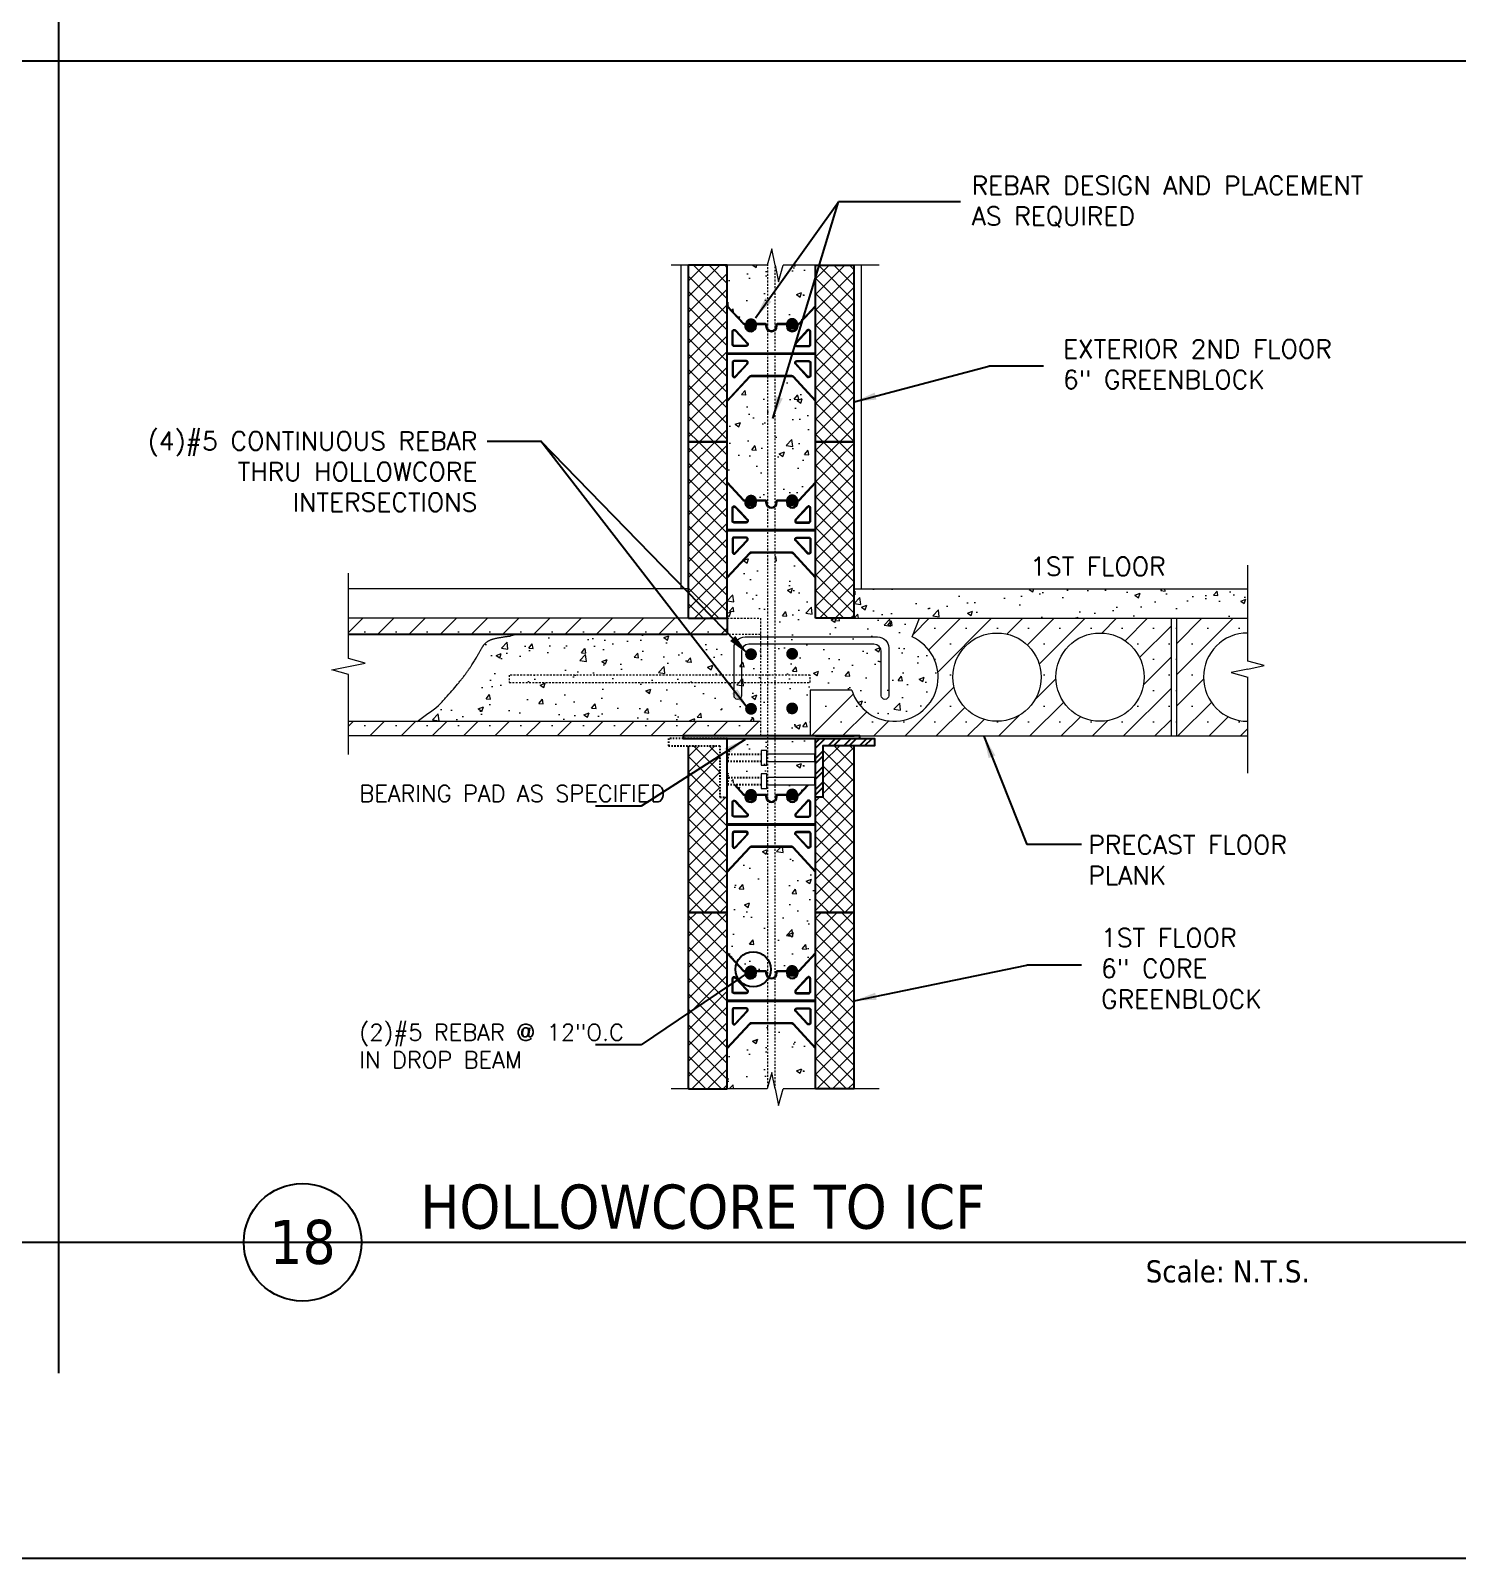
# Model space of a CAD drawing. Header units: inches. Extents: x 2268 to 2841, y -1100 to -676.
# Drawn here: x 2491.2 to 2588.1, y -1099.9 to -996.1 of the extents above; entities that cross this region are included whole.
import ezdxf
from ezdxf.enums import TextEntityAlignment as Align

# ---------------------------------------------------------------- set-up
doc = ezdxf.new("R2010")
doc.units = ezdxf.units.IN
doc.header["$MEASUREMENT"] = 0
doc.linetypes.add('HIDDEN', pattern=[0.375, 0.25, -0.125])
doc.linetypes.add('HIDDEN2', pattern=[0.1875, 0.125, -0.0625])
for name, color, linetype, lineweight in [('A-DETL-GENF', 3, 'Continuous', 9), ('A-DETL-LLIN', 3, 'Continuous', 9), ('Concrete', 3, 'Continuous', 20), ('Construction', 7, 'Continuous', 25), ('form', 140, 'Continuous', 13), ('INTER-EXTERIOR', 30, 'Continuous', 13), ('Rebar-H', 7, 'Continuous', 20), ('Rebar-V', 7, 'HIDDEN2', 15), ('S', 7, 'Continuous', 13), ('Size', 7, 'Continuous', 20)]:
    doc.layers.add(name, color=color, linetype=linetype, lineweight=lineweight)
for name, color, linetype in [('Anno', 4, 'Continuous'), ('Foam', 7, 'Continuous'), ('S-BEAM-STEL', 1, 'Continuous'), ('S-ICF-WALL-REIN', 1, 'Continuous'), ('S-REIN', 5, 'HIDDEN'), ('Web', 6, 'Continuous')]:
    doc.layers.add(name, color=color, linetype=linetype)
doc.layers.add('NOPLOT', color=241, linetype='Continuous', plot=False)
doc.styles.add('ROMANS', font='romans.shx')
doc.styles.get("Standard").update_dxf_attribs({"font": 'romans.shx'})
doc.styles.add('Tahoma', font='TAHOMA.TTF')
doc.dimstyles.new('IG-1', dxfattribs={"dimscale": 12, "dimtxt": 0.125, "dimasz": 0.125, "dimexe": 0.0625, "dimexo": 0.125, "dimgap": 0.0625, "dimtad": 1, "dimlfac": 1.0005, "dimzin": 9, "dimlunit": 4, "dimtxsty": 'Standard', "dimblk": 'ARCHTICK', "dimcen": 2.5, "dimadec": 0, "dimazin": 0, "dimtfac": 1, "dimtmove": 0, "dimatfit": 3, "dimfxl": 0, "dimfrac": 1, "dimarcsym": 0})
pattern_1 = [(50, (-2941.9913, -1355.317), (3.5863009, -0.3137607), [0.375, -4.125]), (355, (-2941.9913, -1355.317), (-0.6937567, 3.7609607), [0.3, -3.3]), (100.4514, (-2941.6924, -1355.3433), (2.892547, 3.4471977), [0.318701, -3.5057106]), (46.1842, (-2941.9913, -1354.317), (5.3362052, -0.827595), [0.5625, -6.1875]), (96.6356, (-2941.5466, -1354.386), (4.6733135, 4.8705894), [0.4780514, -5.258565]), (351.1842, (-2941.9913, -1354.317), (4.67331, 4.870593), [0.45, -4.95]), (21, (-2941.4913, -1354.567), (2.9845353, -2.0130945), [0.375, -4.125]), (326, (-2941.4913, -1354.567), (1.2165767, 3.6257502), [0.3, -3.3]), (71.4514, (-2941.2426, -1354.735), (4.2011131, 1.6126525), [0.318701, -3.5057106]), (37.5, (-2941.9913, -1355.3171), (0.06079928, 1.66446927), [0, -3.26, 0, -3.35, 0, -3.3125]), (7.5, (-2941.9913, -1355.3171), (1.3153477, 1.97205856), [0, -1.91, 0, -3.185, 0, -1.2625]), (327.5, (-2943.1063, -1355.3171), (2.66911218, -0.11277436), [0, -1.25, 0, -3.9, 0, -5.175]), (317.5, (-2943.6063, -1355.3171), (2.9159308, 0.5005249), [0, -1.625, 0, -2.59, 0, -3.675])]
pattern_2 = [(45, (0, 0), (-0.53033, 0.53033), []), (135, (0, 0), (-0.53033, -0.53033), [])]
pattern_3 = [(45, (2535.87296, -1056.031), (-0.53033, 0.53033), []), (135, (2535.87296, -1056.031), (-0.53033, -0.53033), [])]

# ---------------------------------------------------------------- blocks, each defined once
blk = doc.blocks.new('AM-7')
at = {"layer": 'S', "color": 7}
for points in [[(30.03, 45.49), (29.79, 46.62), (29.48, 45.49)], [(22.96, 45.49), (29.48, 45.49)], [(30.03, 45.49), (30.26, 44.37), (30.57, 45.49)], [(30.57, 45.49), (37.09, 45.49)]]:
    blk.add_lwpolyline(points, dxfattribs=at)
blk = doc.blocks.new('_ArchTick')
at = {"color": 0, "linetype": 'ByBlock', "const_width": 0.15}
blk.add_lwpolyline([(-0.5, -0.5), (0.5, 0.5)], dxfattribs=at)
blk = doc.blocks.new('G-BLK-6-IN')
at = {"layer": 'form'}
h = blk.add_hatch(dxfattribs=at)
h.set_pattern_fill('ANSI37,_O', color=256, scale=6)
h.set_pattern_definition(pattern_2)
h.paths.add_polyline_path([(2.62, 12), (0, 12), (0, 0), (2.62, 0)])
h = blk.add_hatch(dxfattribs=at)
h.set_pattern_fill('ANSI37,_O', color=256, scale=6)
h.set_pattern_definition(pattern_2)
h.paths.add_polyline_path([(8.62, 0), (11.25, 0), (11.25, 12), (8.62, 12)])
at = {"layer": 'Foam'}
for p, q in [((0, 0), (0, 12)), ((2.62, 12), (0, 12)), ((2.62, 0), (2.62, 12)), ((8.62, 0), (8.62, 12)), ((8.62, 12), (11.25, 12)), ((11.25, 0), (11.25, 12)), ((0, 0), (2.62, 0)), ((11.25, 0), (8.62, 0))]:
    blk.add_line(p, q, dxfattribs=at)
at = {"layer": 'Web'}
for p, q in [((2.62, 6.03), (8.62, 6.03)), ((2.62, 5.97), (8.62, 5.97))]:
    blk.add_line(p, q, dxfattribs=at)
for points in [[(2.62, 9.25), (3.73, 8.05, 0.209324), (3.78, 8.03), (3.8, 8.03, -0.414214), (3.87, 7.97), (3.87, 7.88, 0.01966), (3.87, 7.85, 0.01966)], [(2.62, 9.2), (3.71, 8.03, 0.209324), (3.78, 8), (3.8, 8, -0.414214), (3.84, 7.97), (3.84, 7.88, 0.045886), (3.84, 7.81, 0.045886)], [(3.84, 7.81, 0.912254), (4.59, 7.88), (4.59, 7.97, -0.414214), (4.62, 8), (5.22, 8, -0.414214), (5.25, 7.97), (5.25, 7.88, 1), (6, 7.88), (6, 7.97, -0.414214), (6.03, 8), (6.63, 8, -0.414214), (6.66, 7.97), (6.66, 7.88, 1), (7.41, 7.88), (7.41, 7.97, -0.414214), (7.45, 8), (7.47, 8, 0.209324), (7.54, 8.03), (8.62, 9.2)], [(3.87, 7.85, 0.961439), (4.55, 7.88), (4.55, 7.97, -0.414214), (4.62, 8.03), (5.22, 8.03, -0.414214), (5.28, 7.97), (5.28, 7.88, 1), (5.97, 7.88), (5.97, 7.97, -0.414214), (6.03, 8.03), (6.63, 8.03, -0.414214), (6.7, 7.97), (6.7, 7.88, 1), (7.38, 7.88), (7.38, 7.97, -0.414214), (7.45, 8.03), (7.47, 8.03, 0.209324), (7.52, 8.05), (8.62, 9.25)], [(3.5, 7.25), (3.99, 6.71, -0.653817), (3.9, 6.5), (3.09, 6.5, -0.414214), (2.97, 6.62), (2.97, 7.5, -0.682733), (3.19, 7.58), (3.5, 7.25)], [(3.48, 7.22), (3.97, 6.69, -0.653817), (3.9, 6.53), (3.09, 6.53, -0.414214), (3, 6.62), (3, 7.5, -0.682733), (3.16, 7.56), (3.48, 7.22)], [(2.6, 2.77), (4.15, 4.45, -0.209324), (4.27, 4.5), (6.98, 4.5, -0.209324), (7.1, 4.45), (8.62, 2.8)], [(2.62, 2.75), (4.17, 4.43, -0.209324), (4.27, 4.47), (6.98, 4.47, -0.209324), (7.08, 4.43), (8.62, 2.75)]]:
    blk.add_lwpolyline(points, format="xyb", dxfattribs=at)
for points in [[(8.06, 7.58), (7.26, 6.71, 0.653817), (7.35, 6.5), (8.16, 6.5, 0.414214), (8.28, 6.62), (8.28, 7.5, 0.682733)], [(8.09, 7.56), (7.28, 6.69, 0.653817), (7.35, 6.53), (8.16, 6.53, 0.414214), (8.25, 6.62), (8.25, 7.5, 0.682733)], [(3.19, 4.42), (3.99, 5.29, 0.653817), (3.9, 5.5), (3.09, 5.5, 0.414214), (2.97, 5.38), (2.97, 4.5, 0.682733)], [(3.16, 4.44), (3.97, 5.31, 0.653817), (3.9, 5.47), (3.09, 5.47, 0.414214), (3, 5.38), (3, 4.5, 0.682733)], [(8.06, 4.42), (7.26, 5.29, -0.653817), (7.35, 5.5), (8.16, 5.5, -0.414214), (8.28, 5.38), (8.28, 4.5, -0.682733)], [(8.09, 4.44), (7.28, 5.31, -0.653817), (7.35, 5.47), (8.16, 5.47, -0.414214), (8.25, 5.38), (8.25, 4.5, -0.682733)]]:
    blk.add_lwpolyline(points, format="xyb", close=True, dxfattribs=at)
blk = doc.blocks.new('Shear Connectors-Side - 1_2_-0-GreenBlock _ Lite Deck Typical Details')
at = {"layer": 'A-DETL-GENF'}
for p, q in [((0.5, 3.6875), (-0.5, 3.6875)), ((-0.5, 3.6875), (-0.5, 3.3125)), ((-0.5, 3.3125), (-0.25, 3.3125)), ((-0.25, 3.3125), (-0.25, 0.0625)), ((-0.25, 3.3125), (0.25, 3.3125)), ((0.25, 0.0625), (0.25, 3.3125)), ((0.25, 3.3125), (0.5, 3.3125)), ((0.5, 3.3125), (0.5, 3.6875)), ((-0.25, 0.0625), (-0.1875, 0)), ((-0.25, 0.0625), (0.25, 0.0625)), ((-0.1875, 0), (0.1875, 0)), ((0.1875, 0), (0.25, 0.0625))]:
    blk.add_line(p, q, dxfattribs=at)
blk = doc.blocks.new('*U109')
blk.add_line((0.8423, -0.5126), (4.8696, -0.5126))
blk.add_circle((0.5923, -0.5126), 0.25)
at = {"style": 'Tahoma', "flags": 8}
blk.add_attdef('VIEWNAME', text='', height=0.1875, dxfattribs=at).set_placement((1.0922, -0.5109), align=Align.BOTTOM_LEFT)
blk.add_attdef('#', text='', height=0.1875, dxfattribs=at).set_placement((0.5922, -0.5109), align=Align.MIDDLE_CENTER)
blk.add_attdef('VPSCALE', text='', height=0.0938, dxfattribs=at).set_placement((4.8696, -0.589), align=Align.TOP_RIGHT)

msp = doc.modelspace()

# ---------------------------------------------------------------- hatches: boundary and pattern name
at = {"layer": 'Concrete'}
h = msp.add_hatch(dxfattribs=at)
h.set_pattern_fill('AR-CONC,_O', color=256, scale=0.5)
h.set_pattern_definition([(50, (2538.498, -1016.392), (3.5863, -0.3138), [0.375, -4.125]), (355, (2538.498, -1016.392), (-0.6938, 3.761), [0.3, -3.3]), (100.45, (2538.7968, -1016.418), (2.8925, 3.4472), [0.3187, -3.5057]), (46.184, (2538.498, -1015.392), (5.3362, -0.8276), [0.5625, -6.1875]), (96.64, (2538.9426, -1015.461), (4.6733, 4.8706), [0.478, -5.2586]), (351.18, (2538.498, -1015.392), (4.6733, 4.8706), [0.45, -4.95]), (21, (2538.998, -1015.642), (2.9845, -2.0131), [0.375, -4.125]), (326, (2538.998, -1015.642), (1.2166, 3.6258), [0.3, -3.3]), (71.45, (2539.2467, -1015.8097), (4.2011, 1.6127), [0.3187, -3.5057]), (37.5, (2538.498, -1016.3919), (0.0608, 1.66447), [0, -3.26, 0, -3.35, 0, -3.3125]), (7.5, (2538.498, -1016.3919), (1.31535, 1.97206), [0, -1.91, 0, -3.185, 0, -1.2625]), (327.5, (2537.383, -1016.3919), (2.66911, -0.11277), [0, -1.25, 0, -3.9, 0, -5.175]), (317.5, (2536.883, -1016.392), (2.9159, 0.5005), [0, -1.625, 0, -2.59, 0, -3.675])])
h.paths.add_polyline_path([(2541.24796, -1011.87009), (2541.20309, -1012.03097), (2538.49796, -1012.03097), (2538.49796, -1014.78097), (2539.6044, -1015.97962, 0.209323534), (2539.65032, -1015.99972), (2539.67783, -1015.99972, -0.414213562), (2539.74033, -1016.06222), (2539.74033, -1016.15597, 0.019659652), (2539.74139, -1016.18297, 0.961438795), (2540.42783, -1016.15597), (2540.42783, -1016.06222, -0.414213562), (2540.49033, -1015.99972), (2541.09171, -1015.99972, -0.414213562), (2541.15421, -1016.06222), (2541.15421, -1016.15597, 0.191401323), (2541.24796, -1016.39191)])
h.paths.add_polyline_path([(2544.49796, -1012.03097), (2542.29283, -1012.03097), (2541.97884, -1013.1568), (2541.74796, -1012.03097), (2541.74796, -1016.39191, 0.191401323), (2541.84171, -1016.15597), (2541.84171, -1016.06222, -0.414213562), (2541.90421, -1015.99972), (2542.50559, -1015.99972, -0.414213562), (2542.56809, -1016.06222), (2542.56809, -1016.15597, 1), (2543.25559, -1016.15597), (2543.25559, -1016.06222, -0.414213562), (2543.31809, -1015.99972), (2543.3456, -1015.99972, 0.209323534), (2543.39152, -1015.97962), (2544.49796, -1014.78097)])
h = msp.add_hatch(dxfattribs=at)
h.set_pattern_fill('AR-CONC,_O', color=256, scale=0.5)
h.set_pattern_definition(pattern_1)
h.paths.add_polyline_path([(2544.49796, -1024.03097), (2544.49796, -1021.28097), (2542.94854, -1019.60244, 0.209323534), (2542.85669, -1019.56222), (2541.74796, -1019.56222), (2541.74796, -1028.39191, 0.191401323), (2541.84171, -1028.15597), (2541.84171, -1027.99972), (2542.56809, -1027.99972), (2542.56809, -1028.15597, 1), (2543.25559, -1028.15597), (2543.25559, -1027.99972), (2543.3456, -1027.99972, 0.209323534), (2543.39152, -1027.97962), (2544.49796, -1026.78097)])
h.paths.add_polyline_path([(2541.24796, -1019.56222), (2540.13923, -1019.56222, 0.209323534), (2540.04738, -1019.60244), (2538.49796, -1021.28097), (2538.49796, -1024.03097), (2538.49796, -1026.78097), (2539.6044, -1027.97962, 0.209323534), (2539.65032, -1027.99972), (2539.74033, -1027.99972), (2539.74033, -1028.15597, 1), (2540.42783, -1028.15597), (2540.42783, -1027.99972), (2541.15421, -1027.99972), (2541.15421, -1028.15597, 0.191401323), (2541.24796, -1028.39191)])
h = msp.add_hatch(dxfattribs=at)
h.set_pattern_fill('AR-CONC,_O', color=256, scale=0.5)
h.set_pattern_definition(pattern_1)
h.paths.add_polyline_path([(2551.05134, -1037.29282), (2551.56541, -1036.03097), (2547.12296, -1036.03097), (2544.49796, -1036.03097), (2544.49796, -1033.28097), (2542.94854, -1031.60244, 0.209323534), (2542.85669, -1031.56222), (2541.74796, -1031.56222), (2541.74796, -1044.03097), (2544.12296, -1044.03097), (2544.12296, -1040.92119), (2546.9607, -1040.92119, 1.54904879)])
h.paths.add_polyline_path([(2541.24796, -1031.56222), (2540.13923, -1031.56222, 0.209323534), (2540.04738, -1031.60244), (2538.49796, -1033.28097), (2538.49796, -1036.03097), (2540.74796, -1036.03097), (2540.74796, -1044.03097), (2541.24796, -1044.03097)])
h = msp.add_hatch(dxfattribs=at)
h.set_pattern_fill('AR-CONC,_O', color=256, scale=0.5)
h.set_pattern_definition([(50, (2547.123, -1036.031), (3.5863, -0.31376), [0.375, -4.125]), (355, (2547.123, -1036.031), (-0.69376, 3.76096), [0.3, -3.3]), (100.451, (2547.4218, -1036.057), (2.89255, 3.4472), [0.3187, -3.5057]), (46.184, (2547.123, -1035.031), (5.3362, -0.8276), [0.5625, -6.1875]), (96.636, (2547.5676, -1035.1), (4.6733, 4.8706), [0.47805, -5.2586]), (351.184, (2547.123, -1035.031), (4.6733, 4.8706), [0.45, -4.95]), (21, (2547.623, -1035.281), (2.98454, -2.0131), [0.375, -4.125]), (326, (2547.623, -1035.281), (1.2166, 3.62575), [0.3, -3.3]), (71.451, (2547.8717, -1035.4487), (4.2011, 1.61265), [0.3187, -3.5057]), (37.5, (2547.123, -1036.031), (0.0608, 1.66447), [0, -3.26, 0, -3.35, 0, -3.3125]), (7.5, (2547.123, -1036.031), (1.31535, 1.97206), [0, -1.91, 0, -3.185, 0, -1.2625]), (327.5, (2546.008, -1036.031), (2.66911, -0.112774), [0, -1.25, 0, -3.9, 0, -5.175]), (317.5, (2545.508, -1036.031), (2.91593, 0.50052), [0, -1.625, 0, -2.59, 0, -3.675])])
h.paths.add_polyline_path([(2547.12296, -1034.03097), (2547.12296, -1036.03097), (2572.02818, -1036.03097), (2573.85579, -1036.03097), (2573.85579, -1034.03097)])
h = msp.add_hatch(dxfattribs=at)
h.set_pattern_fill('SACNCR,_O', color=9, scale=16)
h.set_pattern_definition([(45, (-2805.3456, -1524.852), (-1.06066017, 1.06066017), []), (45, (-2804.285, -1524.852), (-1.06066017, 1.06066017), [0, -1.5])])
h.paths.add_polyline_path([(2540.74796, -1043.05097), (2512.76089, -1043.05097), (2512.76089, -1044.03097), (2540.74796, -1044.03097)])
h.paths.add_polyline_path([(2538.49796, -1037.14097), (2538.49796, -1036.03097), (2512.76089, -1036.03097), (2512.76089, -1037.14097)])
h = msp.add_hatch(dxfattribs=at)
h.set_pattern_fill('SACNCR,_O', color=9, scale=16)
h.set_pattern_definition([(45, (2544.123, -615.6156), (-1.06066, 1.06066), []), (45, (2545.1836, -615.6156), (-1.06066, 1.06066), [0, -1.5])])
h.paths.add_polyline_path([(2566.82557, -1040.03097, -1), (2560.82557, -1040.03097, -1)], flags=16)
h.paths.add_polyline_path([(2559.82557, -1040.03097, -1), (2553.82557, -1040.03097, -1)], flags=16)
edge = h.paths.add_edge_path()
edge.add_line((2546.9607, -1040.92119), (2544.12296, -1042.28366))
edge.add_line((2544.12296, -1042.28366), (2544.12296, -1044.03097))
edge.add_line((2544.12296, -1044.03097), (2568.65318, -1044.03097))
edge.add_line((2568.65318, -1044.03097), (2568.65318, -1036.03097))
edge.add_line((2568.65318, -1036.03097), (2551.56541, -1036.03097))
edge.add_line((2551.56541, -1036.03097), (2551.05134, -1037.29282))
edge.add_arc((2549.82557, -1040.03097), 3, -162.7381108, 65.8836234, ccw=False)
h = msp.add_hatch(dxfattribs=at)
h.set_pattern_fill('SACNCR,_O', color=9, scale=16)
h.set_pattern_definition([(45, (2569.0282, -615.6156), (-1.06066, 1.06066), []), (45, (2570.0888, -615.6156), (-1.06066, 1.06066), [0, -1.5])])
h.paths.add_polyline_path([(2569.02818, -1036.03097), (2569.02818, -1044.03097), (2573.85579, -1044.03097), (2573.85579, -1043.03097, -1), (2573.85579, -1037.03097), (2573.85579, -1036.03097)])
h = msp.add_hatch(dxfattribs=at)
h.set_pattern_fill('AR-CONC,_O', color=256, scale=0.5)
h.set_pattern_definition(pattern_1)
edge = h.paths.add_edge_path()
edge.add_arc((2540.42231, -1038.04207), 0.75, 90, 180, ccw=False)
edge.add_line((2540.42231, -1037.29207), (2540.74796, -1037.29207))
edge.add_line((2540.74796, -1037.29207), (2540.74796, -1037.14097))
edge.add_line((2540.74796, -1037.14097), (2524.09575, -1037.14097))
edge.add_spline(control_points=[(2524.09575, -1037.14097), (2523.98309, -1037.16995), (2523.81173, -1037.20913), (2523.6102, -1037.24633), (2523.49436, -1037.26562), (2523.40905, -1037.27997), (2523.32478, -1037.29374), (2523.2415, -1037.30656), (2523.15947, -1037.31927), (2523.07891, -1037.33276), (2522.99979, -1037.34659), (2522.92204, -1037.3603), (2522.8459, -1037.37477), (2522.77164, -1037.39087), (2522.69921, -1037.40818), (2522.62849, -1037.42622), (2522.55974, -1037.44588), (2522.49331, -1037.46803), (2522.42911, -1037.49225), (2522.36693, -1037.51807), (2522.30709, -1037.54641), (2522.25009, -1037.57799), (2522.19595, -1037.61257), (2522.12677, -1037.66248), (2522.04544, -1037.73405), (2521.97418, -1037.81825), (2521.92777, -1037.88258), (2521.90064, -1037.922), (2521.87958, -1037.95318), (2521.85847, -1037.98556), (2521.83039, -1038.03097), (2521.79528, -1038.09102), (2521.75998, -1038.15353), (2521.73025, -1038.20623), (2521.69795, -1038.26262), (2521.65624, -1038.33684), (2521.6047, -1038.43076), (2521.54906, -1038.531), (2521.4874, -1038.63746), (2521.42048, -1038.75077), (2521.34884, -1038.87148), (2521.2705, -1038.99948), (2521.18371, -1039.13472), (2521.08913, -1039.27781), (2520.98721, -1039.4293), (2520.87608, -1039.5891), (2520.75406, -1039.75714), (2520.62173, -1039.93404), (2520.47943, -1040.12034), (2520.32544, -1040.31598), (2520.09552, -1040.59701), (2519.77622, -1040.9759), (2519.34028, -1041.45344), (2518.64695, -1042.2539), (2517.88212, -1042.65448), (2517.43493, -1043.05097)], knot_values=[0.205517539, 0.205517539, 0.205517539, 0.205517539, 0.554453195, 0.732572657, 0.820251548, 0.906745307, 0.992110798, 1.076424288, 1.159499869, 1.241154155, 1.321453131, 1.4004582, 1.478004192, 1.553954418, 1.628394687, 1.701398418, 1.772887554, 1.842848682, 1.911411876, 1.978690028, 2.044792624, 2.109939905, 2.174046056, 2.237408528, 2.365745556, 2.49787102, 2.567343883, 2.603711574, 2.641443755, 2.680202405, 2.719667561, 2.801585963, 2.888870905, 2.935027518, 2.983125678, 3.08381995, 3.19042881, 3.304533889, 3.427732062, 3.559506774, 3.699327387, 3.848827352, 4.00968165, 4.181380778, 4.363391943, 4.557432178, 4.765260931, 4.986360584, 5.220188875, 5.468538012, 5.733235606, 6.30950708, 6.954228628, 7.675129307, 9.471375827, 9.471375827, 9.471375827, 9.471375827], degree=3, periodic=0)
edge.add_line((2517.43493, -1043.05097), (2540.74796, -1043.05097))
edge.add_line((2540.74796, -1043.05097), (2540.74796, -1037.79207))
edge.add_line((2540.74796, -1037.79207), (2540.67231, -1037.79207))
edge.add_arc((2540.67231, -1038.29207), 0.5, 90, 180)
edge.add_line((2540.17231, -1038.29207), (2540.17231, -1041.29207))
edge.add_arc((2539.92231, -1041.29207), 0.25, -180, 0, ccw=False)
edge.add_line((2539.67231, -1041.29207), (2539.67231, -1038.04207))
h = msp.add_hatch(dxfattribs=at)
h.set_pattern_fill('AR-CONC,_O', color=256, scale=0.5)
h.set_pattern_definition([(50, (2538.498, -1048.392), (3.5863, -0.3138), [0.375, -4.125]), (355, (2538.498, -1048.392), (-0.6938, 3.761), [0.3, -3.3]), (100.45, (2538.7968, -1048.418), (2.8925, 3.4472), [0.3187, -3.5057]), (46.184, (2538.498, -1047.392), (5.3362, -0.8276), [0.5625, -6.1875]), (96.64, (2538.9426, -1047.461), (4.6733, 4.8706), [0.478, -5.2586]), (351.18, (2538.498, -1047.392), (4.6733, 4.8706), [0.45, -4.95]), (21, (2538.998, -1047.642), (2.9845, -2.0131), [0.375, -4.125]), (326, (2538.998, -1047.642), (1.2166, 3.6258), [0.3, -3.3]), (71.45, (2539.2467, -1047.8097), (4.2011, 1.6127), [0.3187, -3.5057]), (37.5, (2538.498, -1048.3919), (0.0608, 1.66447), [0, -3.26, 0, -3.35, 0, -3.3125]), (7.5, (2538.498, -1048.3919), (1.31535, 1.97206), [0, -1.91, 0, -3.185, 0, -1.2625]), (327.5, (2537.383, -1048.3919), (2.66911, -0.11277), [0, -1.25, 0, -3.9, 0, -5.175]), (317.5, (2536.883, -1048.392), (2.9159, 0.5005), [0, -1.625, 0, -2.59, 0, -3.675])])
h.paths.add_polyline_path([(2544.49796, -1044.2014), (2541.74796, -1044.2014), (2541.74796, -1048.39191, 0.191401323), (2541.84171, -1048.15597), (2541.84171, -1048.06222, -0.414213562), (2541.90421, -1047.99972), (2542.50559, -1047.99972, -0.414213562), (2542.56809, -1048.06222), (2542.56809, -1048.15597, 1), (2543.25559, -1048.15597), (2543.25559, -1048.06222, -0.414213562), (2543.31809, -1047.99972), (2543.3456, -1047.99972, 0.209323534), (2543.39152, -1047.97962), (2544.49796, -1046.78097)])
h.paths.add_polyline_path([(2541.24796, -1044.2014), (2538.49796, -1044.2014), (2538.49796, -1046.78097), (2539.6044, -1047.97962, 0.209323534), (2539.65032, -1047.99972), (2539.67783, -1047.99972, -0.414213562), (2539.74033, -1048.06222), (2539.74033, -1048.15597, 1), (2540.42783, -1048.15597), (2540.42783, -1048.06222, -0.414213562), (2540.49033, -1047.99972), (2541.09171, -1047.99972, -0.414213562), (2541.15421, -1048.06222), (2541.15421, -1048.15597, 0.191401323), (2541.24796, -1048.39191)])
h = msp.add_hatch(dxfattribs=at)
h.set_pattern_fill('AR-CONC,_O', color=256, scale=0.5)
h.set_pattern_definition([(50, (2538.498, -1069.1568), (3.5863, -0.31376), [0.375, -4.125]), (355, (2538.498, -1069.1568), (-0.69376, 3.76096), [0.3, -3.3]), (100.451, (2538.7968, -1069.183), (2.89255, 3.4472), [0.3187, -3.5057]), (46.184, (2538.498, -1068.157), (5.3362, -0.8276), [0.5625, -6.1875]), (96.636, (2538.9426, -1068.226), (4.6733, 4.8706), [0.478, -5.2586]), (351.184, (2538.498, -1068.157), (4.6733, 4.8706), [0.45, -4.95]), (21, (2538.998, -1068.4068), (2.98454, -2.0131), [0.375, -4.125]), (326, (2538.998, -1068.4068), (1.2166, 3.62575), [0.3, -3.3]), (71.451, (2539.2467, -1068.5746), (4.2011, 1.61265), [0.3187, -3.5057]), (37.5, (2538.498, -1069.1568), (0.0608, 1.66447), [0, -3.26, 0, -3.35, 0, -3.3125]), (7.5, (2538.498, -1069.1568), (1.31535, 1.97206), [0, -1.91, 0, -3.185, 0, -1.2625]), (327.5, (2537.383, -1069.1568), (2.66911, -0.11277), [0, -1.25, 0, -3.9, 0, -5.175]), (317.5, (2536.883, -1069.1568), (2.91593, 0.50052), [0, -1.625, 0, -2.59, 0, -3.675])])
h.paths.add_polyline_path([(2544.49796, -1067.12055), (2541.74796, -1067.12055), (2541.74796, -1068.03097), (2541.97884, -1069.1568), (2542.29283, -1068.03097), (2544.49796, -1068.03097)])
h.paths.add_polyline_path([(2541.24796, -1063.56222), (2540.13923, -1063.56222, 0.209323534), (2540.04738, -1063.60244), (2538.49796, -1065.28097), (2538.49796, -1068.03097), (2541.20309, -1068.03097), (2541.45701, -1067.12055), (2541.24796, -1067.12055)])
h.paths.add_polyline_path([(2544.49796, -1065.28097), (2542.94854, -1063.60244, 0.209323534), (2542.85669, -1063.56222), (2541.74796, -1063.56222), (2541.74796, -1067.12055), (2544.49796, -1067.12055)])
h.paths.add_polyline_path([(2544.49796, -1056.03097), (2544.49796, -1053.28097), (2542.94854, -1051.60244, 0.209323534), (2542.85669, -1051.56222), (2541.74796, -1051.56222), (2541.74796, -1060.39191, 0.191401323), (2541.84171, -1060.15597), (2541.84171, -1060.06222, -0.414213562), (2541.90421, -1059.99972), (2542.50559, -1059.99972, -0.414213562), (2542.56809, -1060.06222), (2542.56809, -1060.15597, 1), (2543.25559, -1060.15597), (2543.25559, -1060.06222, -0.414213562), (2543.31809, -1059.99972), (2543.3456, -1059.99972, 0.209323534), (2543.39152, -1059.97962), (2544.49796, -1058.78097)])
h.paths.add_polyline_path([(2541.24796, -1051.56222), (2540.13923, -1051.56222, 0.209323534), (2540.04738, -1051.60244), (2538.49796, -1053.28097), (2538.49796, -1056.03097), (2538.49796, -1058.78097), (2539.6044, -1059.97962, 0.209323534), (2539.65032, -1059.99972), (2539.67783, -1059.99972, -0.414213562), (2539.74033, -1060.06222), (2539.74033, -1060.15597, 0.019659652), (2539.74139, -1060.18297, 0.961438795), (2540.42783, -1060.15597), (2540.42783, -1060.06222, -0.414213562), (2540.49033, -1059.99972), (2541.09171, -1059.99972, -0.414213562), (2541.15421, -1060.06222), (2541.15421, -1060.15597, 0.191401323), (2541.24796, -1060.39191)])
at = {"layer": 'form'}
h = msp.add_hatch(dxfattribs=at)
h.set_pattern_fill('ANSI37,_O', color=256, scale=6)
h.set_pattern_definition(pattern_3)
h.paths.add_polyline_path([(2538.49796, -1048.2014), (2537.99796, -1048.2014), (2537.99796, -1044.7014), (2535.87296, -1044.7014), (2535.87296, -1056.03097), (2538.49796, -1056.03097)])
h = msp.add_hatch(dxfattribs=at)
h.set_pattern_fill('ANSI37,_O', color=256, scale=6)
h.set_pattern_definition(pattern_3)
h.paths.add_polyline_path([(2544.99796, -1048.2014), (2544.49796, -1048.2014), (2544.49796, -1056.03097), (2547.12296, -1056.03097), (2547.12296, -1044.7014), (2544.99796, -1044.7014)])
at = {"layer": 'S'}
h = msp.add_hatch(color=7, dxfattribs=at)
h.paths.add_polyline_path([(2535.49796, -1044.03097), (2535.49796, -1044.2014), (2541.24796, -1044.2014), (2541.24796, -1044.03097)])
h.paths.add_polyline_path([(2541.24796, -1044.03097), (2541.24796, -1044.2014), (2541.74796, -1044.2014), (2541.74796, -1044.03097)])
h.paths.add_polyline_path([(2547.49796, -1044.2014), (2547.49796, -1044.03097), (2541.74796, -1044.03097), (2541.74796, -1044.2014)])
at = {"layer": 'S-BEAM-STEL', "lineweight": -3, "ltscale": 0.5}
h = msp.add_hatch(dxfattribs=at)
h.set_pattern_fill('ANSI32', color=256, scale=2, style=0)
h.set_pattern_definition([(45, (-2805.3456, -1524.85205), (-0.53033009, 0.53033009), []), (45, (-2804.9921, -1524.85205), (-0.53033009, 0.53033009), [])])
h.paths.add_polyline_path([(2548.49796, -1044.2014), (2544.49796, -1044.2014), (2544.49796, -1048.2014), (2544.99796, -1048.2014), (2544.99796, -1044.7014), (2548.49796, -1044.7014)])

# ---------------------------------------------------------------- linework, layer by layer
at = {"lineweight": -3, "ltscale": 0.5}
msp.add_lwpolyline([(2535.49796, -1044.2014), (2547.49796, -1044.2014), (2547.49796, -1044.03097), (2535.49796, -1044.03097)], close=True, dxfattribs=at)
at = {"layer": 'A-DETL-LLIN'}
msp.add_open_spline([(2517.43493, -1043.05097), (2517.88212, -1042.65448), (2518.64695, -1042.2539), (2519.34028, -1041.45344), (2519.77622, -1040.9759), (2520.09552, -1040.59701), (2520.32544, -1040.31598), (2520.47943, -1040.12034), (2520.62173, -1039.93404), (2520.75406, -1039.75714), (2520.87608, -1039.5891), (2520.98721, -1039.4293), (2521.08913, -1039.27781), (2521.18371, -1039.13472), (2521.2705, -1038.99948), (2521.34884, -1038.87148), (2521.42048, -1038.75077), (2521.4874, -1038.63746), (2521.54906, -1038.531), (2521.6047, -1038.43076), (2521.65624, -1038.33684), (2521.69795, -1038.26262), (2521.73025, -1038.20623), (2521.75998, -1038.15353), (2521.79528, -1038.09102), (2521.83039, -1038.03097), (2521.85847, -1037.98556), (2521.87958, -1037.95318), (2521.90064, -1037.922), (2521.92777, -1037.88258), (2521.97418, -1037.81825), (2522.04544, -1037.73405), (2522.12677, -1037.66248), (2522.19595, -1037.61257), (2522.25009, -1037.57799), (2522.30709, -1037.54641), (2522.36693, -1037.51807), (2522.42911, -1037.49225), (2522.49331, -1037.46803), (2522.55974, -1037.44588), (2522.62849, -1037.42622), (2522.69921, -1037.40818), (2522.77164, -1037.39087), (2522.8459, -1037.37477), (2522.92204, -1037.3603), (2522.99979, -1037.34659), (2523.07891, -1037.33276), (2523.15947, -1037.31927), (2523.2415, -1037.30656), (2523.32478, -1037.29374), (2523.40905, -1037.27997), (2523.49436, -1037.26562), (2523.6102, -1037.24633), (2523.81173, -1037.20913), (2523.98309, -1037.16995), (2524.09575, -1037.14097)], degree=3, knots=[0.205517539, 0.205517539, 0.205517539, 0.205517539, 2.001764059, 2.722664738, 3.367386286, 3.943657759, 4.208355354, 4.456704491, 4.690532782, 4.911632434, 5.119461188, 5.313501422, 5.495512588, 5.667211716, 5.828066014, 5.977565978, 6.117386591, 6.249161303, 6.372359477, 6.486464556, 6.593073416, 6.693767688, 6.741865847, 6.78802246, 6.875307402, 6.957225805, 6.996690961, 7.03544961, 7.073181792, 7.109549482, 7.179022346, 7.31114781, 7.439484838, 7.502847309, 7.56695346, 7.632100742, 7.698203337, 7.765481489, 7.834044684, 7.904005812, 7.975494948, 8.048498678, 8.122938948, 8.198889174, 8.276435166, 8.355440235, 8.43573921, 8.517393497, 8.600469078, 8.684782568, 8.770148059, 8.856641817, 8.944320708, 9.122440171, 9.471375827, 9.471375827, 9.471375827, 9.471375827], dxfattribs=at)
at = {"layer": 'Anno'}
for points in [[(2554.34997, -1007.72134), (2546.05293, -1007.72134)], [(2559.97992, -1018.89816), (2556.26907, -1018.89816)], [(2522.18322, -1023.98541), (2525.81763, -1023.98541)], [(2562.55676, -1051.41163), (2558.84592, -1051.41163)], [(2562.56534, -1059.62042), (2558.85449, -1059.62042)]]:
    msp.add_lwpolyline(points, dxfattribs=at)
at = {"layer": 'Concrete', "color": 7}
for p, q in [((2551.05134, -1037.29282), (2551.56541, -1036.03097)), ((2546.9607, -1040.92119), (2544.12296, -1040.92119))]:
    msp.add_line(p, q, dxfattribs=at)
for points in [[(2535.87296, -1034.03097), (2512.76089, -1034.03097)], [(2547.12296, -1034.03097), (2573.85579, -1034.03097)], [(2538.49796, -1036.03097), (2512.76089, -1036.03097)], [(2547.12296, -1036.03097), (2572.02818, -1036.03097)], [(2568.65318, -1036.03097), (2568.65318, -1044.03097)], [(2569.02818, -1036.03097), (2569.02818, -1044.03097)], [(2572.02818, -1036.03097), (2573.85579, -1036.03097)], [(2544.12296, -1040.92119), (2544.12296, -1044.03097)], [(2540.74796, -1043.05097), (2512.76089, -1043.05097)], [(2540.74796, -1044.03097), (2512.76089, -1044.03097)], [(2544.12296, -1044.03097), (2569.02818, -1044.03097)], [(2569.02818, -1044.03097), (2573.85579, -1044.03097)]]:
    msp.add_lwpolyline(points, dxfattribs=at)
for centre in [(2556.82557, -1040.03097), (2563.82557, -1040.03097)]:
    msp.add_circle(centre, 3, dxfattribs=at)
for centre, start, end in [((2549.82557, -1040.03097), 197.2618892, 65.8836234), ((2573.85579, -1040.03097), 90, 270)]:
    msp.add_arc(centre, 3, start, end, dxfattribs=at)
at = {"layer": 'Construction', "color": 7}
msp.add_line((2538.49796, -1036.03097), (2538.49796, -1037.14097), dxfattribs=at)
msp.add_lwpolyline([(2538.49796, -1037.14097), (2512.76089, -1037.14097)], dxfattribs=at)
at = {"layer": 'Foam'}
for p, q in [((2538.49796, -1044.03097), (2535.87296, -1044.03097)), ((2535.87296, -1056.03097), (2535.87296, -1044.7014)), ((2538.49796, -1056.03097), (2538.49796, -1044.2014)), ((2544.49796, -1044.03097), (2547.12296, -1044.03097)), ((2544.49796, -1056.03097), (2544.49796, -1044.2014)), ((2547.12296, -1056.03097), (2547.12296, -1044.7014)), ((2535.87296, -1056.03097), (2538.49796, -1056.03097)), ((2547.12296, -1056.03097), (2544.49796, -1056.03097))]:
    msp.add_line(p, q, dxfattribs=at)
at = {"layer": 'INTER-EXTERIOR', "color": 40}
for points in [[(2535.37296, -1034.03097), (2535.37296, -1012.03097)], [(2547.62296, -1034.03097), (2547.62296, -1012.03097)]]:
    msp.add_lwpolyline(points, dxfattribs=at)
at = {"layer": 'NOPLOT'}
for p, q in [((2493.06222, -721.3446), (2493.06222, -1087.3446)), ((2292.10222, -998.12469), (2794.50222, -998.12469)), ((2378.3356, -1078.45524), (2666.24408, -1078.45524))]:
    msp.add_line(p, q, dxfattribs=at)
msp.add_lwpolyline([(2267.86345, -698.10234), (2840.71975, -698.10234), (2840.71975, -1099.94604), (2267.86345, -1099.94604)], close=True, dxfattribs=at)
at = {"layer": 'Rebar-H', "color": 7}
msp.add_lwpolyline([(2549.46423, -1038.04207), (2549.46423, -1041.29207, -1), (2548.96423, -1041.29207), (2548.96423, -1038.29207, 0.414213562), (2548.46423, -1037.79207), (2539.95382, -1037.79207, 0.414213562), (2539.45382, -1038.29207), (2539.45382, -1041.29207, -1), (2538.95382, -1041.29207), (2538.95382, -1038.04207, -0.414213562), (2539.70382, -1037.29207), (2548.71423, -1037.29207, -0.414213562)], format="xyb", close=True, dxfattribs=at)
at = {"layer": 'Rebar-V', "color": 7}
for p, q in [((2538.49796, -1036.03097), (2540.74796, -1036.03097)), ((2540.74796, -1036.03097), (2540.74796, -1037.14097)), ((2540.74796, -1037.14097), (2538.49796, -1037.14097)), ((2540.74796, -1037.14097), (2540.74796, -1044.03097))]:
    msp.add_line(p, q, dxfattribs=at)
for points in [[(2541.24796, -1067.87009), (2541.24796, -1011.87009)], [(2541.74796, -1068.03097), (2541.74796, -1012.03097)]]:
    msp.add_lwpolyline(points, dxfattribs=at)
msp.add_lwpolyline([(2523.67564, -1040.38908), (2544.12296, -1040.38908), (2544.12296, -1039.88908), (2523.67564, -1039.88908)], close=True, dxfattribs=at)
at = {"layer": 'S', "color": 7}
for p, q in [((2537.49796, -1044.03097), (2545.49796, -1044.03097)), ((2537.49796, -1044.03097), (2545.49796, -1044.03097)), ((2537.49796, -1044.03097), (2545.49796, -1044.03097)), ((2537.49796, -1044.03097), (2545.49796, -1044.03097)), ((2537.49796, -1044.2014), (2545.49796, -1044.2014)), ((2545.49796, -1044.2014), (2537.49796, -1044.2014)), ((2545.49796, -1044.2014), (2537.49796, -1044.2014))]:
    msp.add_line(p, q, dxfattribs=at)
at = {"layer": 'S', "color": 7, "const_width": 0.4}
for points in [[(2539.9101, -1016.03966, 1), (2540.3101, -1016.03966, 1)], [(2542.70352, -1016.00999, 1), (2543.10352, -1016.00999, 1)], [(2542.70352, -1016.00999, 1), (2543.10352, -1016.00999, 1)], [(2539.9101, -1028.03161, 1), (2540.3101, -1028.03161, 1)], [(2542.70352, -1028.00193, 1), (2543.10352, -1028.00193, 1)], [(2542.70352, -1028.00193, 1), (2543.10352, -1028.00193, 1)], [(2539.9101, -1038.47518, 1), (2540.3101, -1038.47518, 1)], [(2542.70352, -1038.44551, 1), (2543.10352, -1038.44551, 1)], [(2542.70352, -1038.44551, 1), (2543.10352, -1038.44551, 1)], [(2539.9101, -1042.18551, 1), (2540.3101, -1042.18551, 1)], [(2542.70352, -1042.15584, 1), (2543.10352, -1042.15584, 1)], [(2542.70352, -1042.15584, 1), (2543.10352, -1042.15584, 1)], [(2539.9101, -1048.03161, 1), (2540.3101, -1048.03161, 1)], [(2542.70352, -1048.00193, 1), (2543.10352, -1048.00193, 1)], [(2542.70352, -1048.00193, 1), (2543.10352, -1048.00193, 1)], [(2539.88572, -1060.04063, 1), (2540.28572, -1060.04063, 1)], [(2539.9101, -1060.03161, 1), (2540.3101, -1060.03161, 1)], [(2542.70352, -1060.00193, 1), (2543.10352, -1060.00193, 1)], [(2542.70352, -1060.00193, 1), (2543.10352, -1060.00193, 1)]]:
    msp.add_lwpolyline(points, format="xyb", close=True, dxfattribs=at)
at = {"layer": 'S', "color": 7}
msp.add_lwpolyline([(2512.76089, -1045.28967), (2512.76089, -1039.85547), (2511.63506, -1039.54148), (2512.76089, -1039.3106), (2513.88672, -1039.07972), (2512.76089, -1038.76573), (2512.76089, -1032.96857)], dxfattribs=at)
at = {"layer": 'S-ICF-WALL-REIN'}
msp.add_lwpolyline([(2544.49796, -1044.2014), (2548.49796, -1044.2014), (2548.49796, -1044.7014), (2544.99796, -1044.7014), (2544.99796, -1048.2014), (2544.49796, -1048.2014)], close=True, dxfattribs=at)
at = {"layer": 'S-REIN', "color": 9, "linetype": 'HIDDEN2', "ltscale": 0.25}
for p, q in [((2538.49796, -1045.32307), (2538.56046, -1045.26057)), ((2538.49796, -1045.69807), (2538.49796, -1045.32307)), ((2538.56046, -1045.76057), (2538.49796, -1045.69807)), ((2538.56046, -1045.26057), (2540.81046, -1045.26057)), ((2538.56046, -1045.76057), (2538.56046, -1045.26057)), ((2540.81046, -1045.76057), (2538.56046, -1045.76057)), ((2538.49796, -1046.91281), (2538.56046, -1046.85031)), ((2538.49796, -1047.28781), (2538.49796, -1046.91281)), ((2538.56046, -1046.85031), (2540.81046, -1046.85031)), ((2538.56046, -1047.35031), (2538.56046, -1046.85031)), ((2538.56046, -1047.35031), (2538.49796, -1047.28781)), ((2540.81046, -1047.35031), (2538.56046, -1047.35031))]:
    msp.add_line(p, q, dxfattribs=at)
msp.add_lwpolyline([(2538.49796, -1044.2014), (2534.49796, -1044.2014), (2534.49796, -1044.7014), (2537.99796, -1044.7014), (2537.99796, -1048.2014), (2538.49796, -1048.2014)], close=True, dxfattribs=at)
at = {"layer": 'Web'}
for p, q in [((2538.49796, -1049.99972), (2544.49796, -1049.99972)), ((2538.49796, -1050.06222), (2544.49796, -1050.06222))]:
    msp.add_line(p, q, dxfattribs=at)
for points in [[(2538.98097, -1047.35031), (2539.58144, -1048.00081, 0.209323534), (2539.65032, -1048.03097), (2539.67783, -1048.03097, -0.414213562), (2539.70908, -1048.06222), (2539.70908, -1048.15597, 0.045886007), (2539.71537, -1048.22437)], [(2539.0235, -1047.35031), (2539.6044, -1047.97962, 0.209323534), (2539.65032, -1047.99972), (2539.67783, -1047.99972, -0.414213562), (2539.74033, -1048.06222), (2539.74033, -1048.15597, 0.019659652), (2539.74139, -1048.18297)], [(2539.71537, -1048.22437, 0.912254286), (2540.45908, -1048.15597), (2540.45908, -1048.06222, -0.414213562), (2540.49033, -1048.03097), (2541.09171, -1048.03097, -0.414213562), (2541.12296, -1048.06222), (2541.12296, -1048.15597, 1), (2541.87296, -1048.15597), (2541.87296, -1048.06222, -0.414213562), (2541.90421, -1048.03097), (2542.50559, -1048.03097, -0.414213562), (2542.53684, -1048.06222), (2542.53684, -1048.15597, 1), (2543.28684, -1048.15597), (2543.28684, -1048.06222, -0.414213562), (2543.31809, -1048.03097), (2543.3456, -1048.03097, 0.209323534), (2543.41448, -1048.00081), (2544.01495, -1047.35031)], [(2539.74139, -1048.18297, 0.961438795), (2540.42783, -1048.15597), (2540.42783, -1048.06222, -0.414213562), (2540.49033, -1047.99972), (2541.09171, -1047.99972, -0.414213562), (2541.15421, -1048.06222), (2541.15421, -1048.15597, 1), (2541.84171, -1048.15597), (2541.84171, -1048.06222, -0.414213562), (2541.90421, -1047.99972), (2542.50559, -1047.99972, -0.414213562), (2542.56809, -1048.06222), (2542.56809, -1048.15597, 1), (2543.25559, -1048.15597), (2543.25559, -1048.06222, -0.414213562), (2543.31809, -1047.99972), (2543.3456, -1047.99972, 0.209323534), (2543.39152, -1047.97962), (2543.97242, -1047.35031)], [(2539.36958, -1048.7849), (2539.86462, -1049.32119, -0.653817149), (2539.77277, -1049.53097), (2538.96671, -1049.53097, -0.414213562), (2538.84171, -1049.40597), (2538.84171, -1048.53274, -0.682733241), (2539.05856, -1048.44796), (2539.36958, -1048.7849)], [(2539.35457, -1048.81471), (2539.84166, -1049.34239, -0.653817149), (2539.77277, -1049.49972), (2538.96671, -1049.49972, -0.414213562), (2538.87296, -1049.40597), (2538.87296, -1048.53274, -0.682733241), (2539.0356, -1048.46915), (2539.35457, -1048.81471)], [(2538.475, -1053.25978), (2540.02441, -1051.58124, -0.209323534), (2540.13923, -1051.53097), (2542.85669, -1051.53097, -0.209323534), (2542.97151, -1051.58124), (2544.49796, -1053.2349)], [(2538.49796, -1053.28097), (2540.04738, -1051.60244, -0.209323534), (2540.13923, -1051.56222), (2542.85669, -1051.56222, -0.209323534), (2542.94854, -1051.60244), (2544.49796, -1053.28097)]]:
    msp.add_lwpolyline(points, format="xyb", dxfattribs=at)
for points in [[(2543.93736, -1048.44796), (2543.1313, -1049.32119, 0.653817149), (2543.22315, -1049.53097), (2544.02921, -1049.53097, 0.414213562), (2544.15421, -1049.40597), (2544.15421, -1048.53274, 0.682733241)], [(2543.96032, -1048.46915), (2543.15426, -1049.34239, 0.653817149), (2543.22315, -1049.49972), (2544.02921, -1049.49972, 0.414213562), (2544.12296, -1049.40597), (2544.12296, -1048.53274, 0.682733241)], [(2539.05856, -1051.61399), (2539.86462, -1050.74076, 0.653817149), (2539.77277, -1050.53097), (2538.96671, -1050.53097, 0.414213562), (2538.84171, -1050.65597), (2538.84171, -1051.52921, 0.682733241)], [(2539.0356, -1051.5928), (2539.84166, -1050.71956, 0.653817149), (2539.77277, -1050.56222), (2538.96671, -1050.56222, 0.414213562), (2538.87296, -1050.65597), (2538.87296, -1051.52921, 0.682733241)], [(2543.93736, -1051.61399), (2543.1313, -1050.74076, -0.653817149), (2543.22315, -1050.53097), (2544.02921, -1050.53097, -0.414213562), (2544.15421, -1050.65597), (2544.15421, -1051.52921, -0.682733241)], [(2543.96032, -1051.5928), (2543.15426, -1050.71956, -0.653817149), (2543.22315, -1050.56222), (2544.02921, -1050.56222, -0.414213562), (2544.12296, -1050.65597), (2544.12296, -1051.52921, -0.682733241)]]:
    msp.add_lwpolyline(points, format="xyb", close=True, dxfattribs=at)

# ---------------------------------------------------------------- block references
ref = msp.add_blockref('*U109', (2500.16079, -1070.25364), dxfattribs=dict(xscale=16, yscale=16, zscale=16))
ref.add_attrib('VPSCALE', 'Scale: N.T.S.', dxfattribs={"height": 1.5008, "style": 'Tahoma'}).set_placement((2578.07497, -1079.67764), align=Align.TOP_RIGHT)
ref.add_attrib('VIEWNAME', 'HOLLOWCORE TO ICF', dxfattribs={"height": 3, "style": 'Tahoma'}).set_placement((2517.63599, -1078.42804), align=Align.BOTTOM_LEFT)
ref.add_attrib('#', '18', dxfattribs={"height": 3, "style": 'Tahoma'}).set_placement((2509.63599, -1078.42804), align=Align.MIDDLE_CENTER)
at = {"layer": 'form'}
for p in [(2535.87296, -1024.03097), (2535.87296, -1036.03097), (2535.87296, -1068.03097)]:
    msp.add_blockref('G-BLK-6-IN', p, dxfattribs=at)
at = {"layer": 'S', "color": 7, "rotation": 180}
for p in [(2571.77332, -966.53714), (2571.77332, -1022.53714)]:
    msp.add_blockref('AM-7', p, dxfattribs=at)
at = {"layer": 'S-ICF-WALL-REIN', "rotation": 90}
for p in [(2544.49796, -1045.51057), (2544.49796, -1047.10031)]:
    msp.add_blockref('Shear Connectors-Side - 1_2_-0-GreenBlock _ Lite Deck Typical Details', p, dxfattribs=at)
at = {"layer": 'Size', "color": 7, "rotation": 90}
msp.add_blockref('AM-7', (2619.34963, -1069.51147), dxfattribs=at)

# ---------------------------------------------------------------- texts
at = {"layer": 'Anno', "style": 'ROMANS'}
for s, insert, char_height, width, attachment_point in [('REBAR DESIGN AND PLACEMENT\\PAS REQUIRED', (2555.09838, -1005.97956), 1.25, 39.0625, 1), ('EXTERIOR 2ND FLOOR 6" GREENBLOCK', (2561.3064, -1017.09091), 1.25, 20.9655308, 1), ('(4)#5 CONTINUOUS REBAR THRU HOLLOWCORE INTERSECTIONS', (2521.50769, -1023.35032), 1.25, 25.4638785, 3), ('1ST FLOOR', (2559.07068, -1031.87682), 1.25, 12.8669854, 1), ('BEARING PAD AS SPECIFIED', (2513.49776, -1047.38143), 1.125, 19.7360659, 1), ('PRECAST FLOOR PLANK', (2563.02573, -1050.80263), 1.25, 14.9209416, 1), ('1ST FLOOR 6" CORE GREENBLOCK', (2563.89181, -1057.12346), 1.25, 12.8669854, 1), ('(2)#5 REBAR @ 12"O.C IN DROP BEAM', (2513.49776, -1063.61654), 1.125, 19.7360659, 1)]:
    msp.add_mtext(s, dxfattribs=dict(at, insert=insert, char_height=char_height, width=width, attachment_point=attachment_point))

# ---------------------------------------------------------------- leaders
at = {"layer": 'Anno'}
for points, override in [([(2540.4218, -1015.59679), (2546.05403, -1007.72134)], {"dimgap": 0.0625, "dimtad": 0}), ([(2541.59095, -1022.45534), (2546.05428, -1007.72099)], {"dimgap": 0.0625, "dimtad": 0}), ([(2547.12296, -1021.30871), (2556.2605, -1018.88609)], {"dimgap": 0.0625, "dimtad": 0}), ([(2539.9101, -1038.47518), (2525.81763, -1023.98541)], {"dimgap": 0.0625, "dimtad": 0}), ([(2539.9101, -1042.18551), (2525.81763, -1023.98541)], {"dimgap": 0.0625, "dimtad": 0}), ([(2539.70389, -1044.26542), (2532.64362, -1048.79209), (2529.53723, -1048.79209)], {"dimgap": 0.0625, "dimtad": 0}), ([(2555.93192, -1044.05078), (2558.84676, -1051.409)], {"dimgap": 0.0625, "dimtad": 0}), ([(2540.25654, -1059.89539), (2532.64362, -1065.0272), (2529.53723, -1065.0272)], {"dimasz": 0.2, "dimgap": 0.0625, "dimtad": 0, "dimldrblk": 'DotBlank'}), ([(2547.12296, -1062.03097), (2558.84592, -1059.60835)], {"dimgap": 0.0625, "dimtad": 0})]:
    msp.add_leader(points, dimstyle='IG-1', override=override, dxfattribs=at)

doc.saveas('drawing.dxf')
